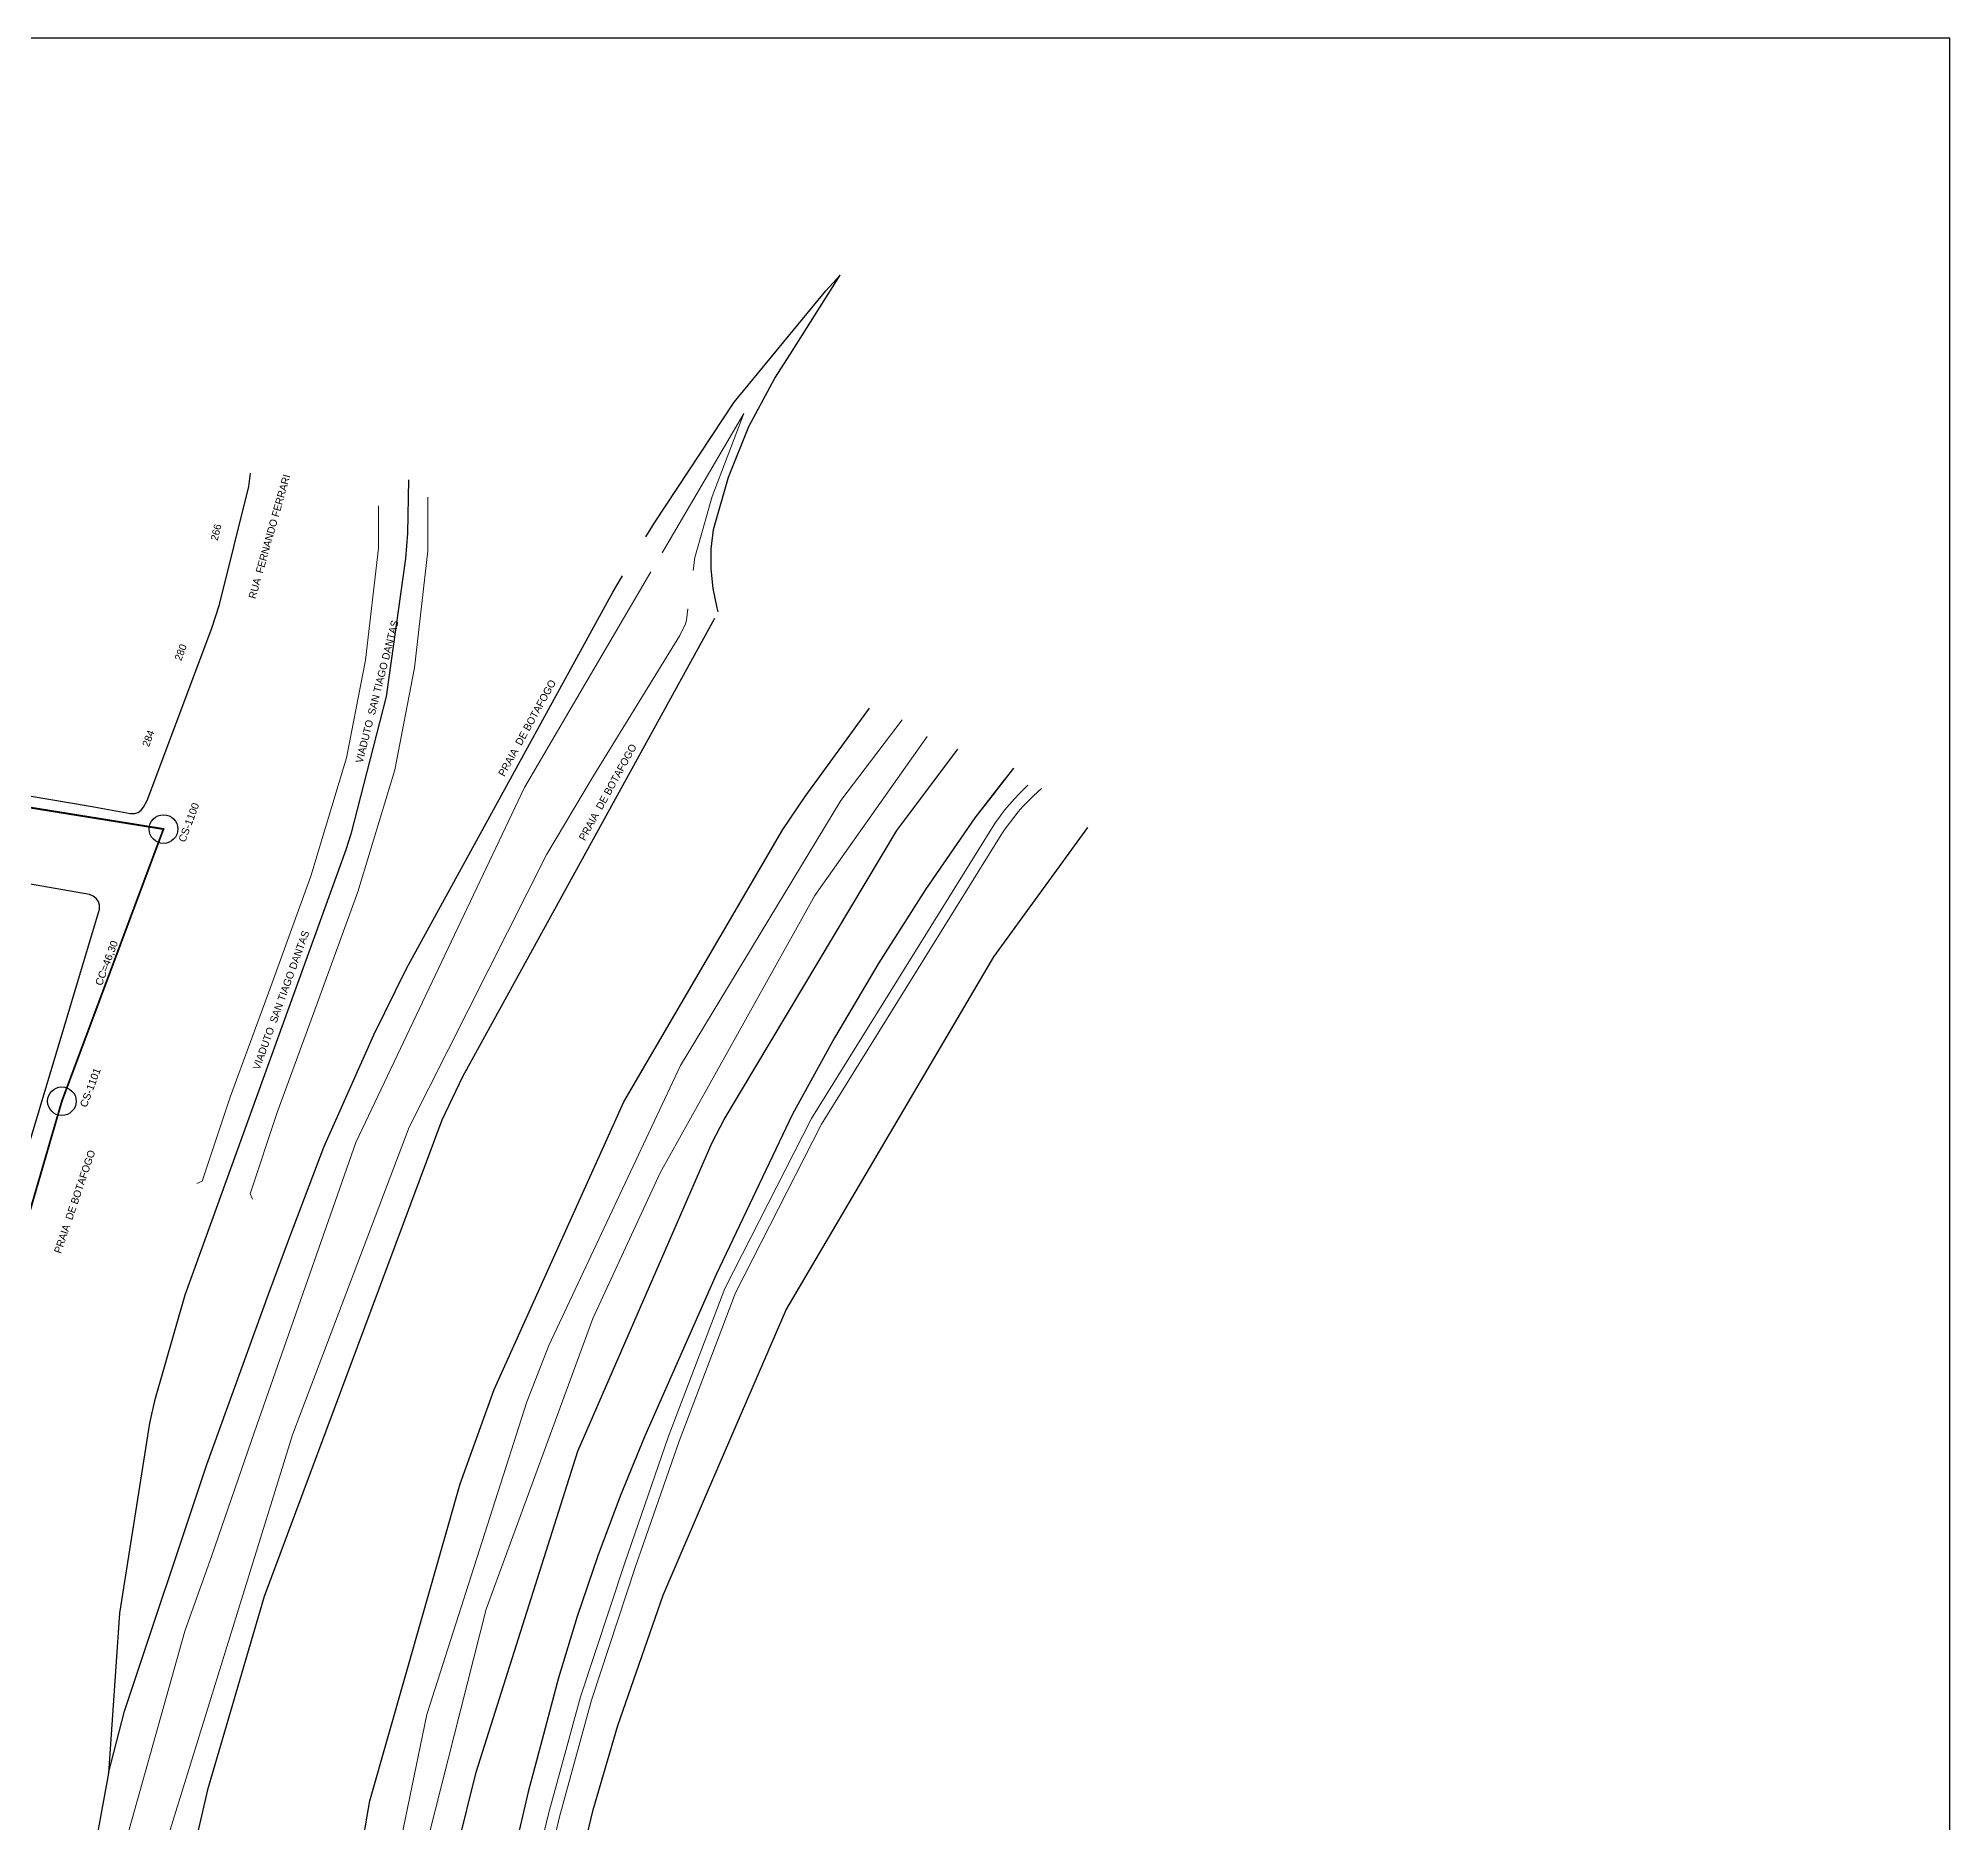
# Model space of a CAD drawing. Header units: inches. Extents: x 10034 to 13570, y 6729 to 9325.
# Drawn here: x 11463.1 to 11771.9, y 9036.5 to 9324.9 of the extents above; entities that cross this region are included whole.
import ezdxf

# ---------------------------------------------------------------- set-up
doc = ezdxf.new("R2010")
doc.units = ezdxf.units.IN
doc.header["$MEASUREMENT"] = 0
for name, color, linetype in [('ALINHAMENTO PREDIAL', 120, 'Continuous'), ('CAIXAS SUB.', 7, 'Continuous'), ('CANTEIRO', 98, 'Continuous'), ('METRAGEM', 7, 'Continuous'), ('NOME LOGRADOURO', 252, 'Continuous'), ('NUMERAÇÃO', 7, 'Continuous'), ('OBRA DE ARTE', 190, 'Continuous')]:
    doc.layers.add(name, color=color, linetype=linetype)
doc.styles.add('ARIAL', font='arial.ttf')

msp = doc.modelspace()

# ---------------------------------------------------------------- linework, layer by layer
msp.add_lwpolyline([(10933.35, 8730.9), (11771.91, 8730.9), (11771.91, 9324.9), (10933.35, 9324.9), (10933.35, 8730.9)])
at = {"color": 1, "const_width": 0.3}
msp.add_lwpolyline([(11423.12, 8811.01), (11420.27, 8863.91), (11419.25, 8948.11), (11419.96, 8968.41), (11424.41, 8988.67), (11446.88, 9084.23), (11466.91, 9153.13), (11483.33, 9197.11), (11360.62, 9216.87), (11345.7, 9211.04), (11296.53, 9220.09), (11166.44, 9241.14), (11116.84, 9250.24)], dxfattribs=at)
at = {"layer": 'ALINHAMENTO PREDIAL'}
for points in [[(11329.3, 9226.5), (11329.51, 9225.69), (11329.87, 9225.18), (11330.37, 9224.8), (11330.96, 9224.6), (11471.51, 9200.82), (11478, 9199.63), (11478.63, 9199.62), (11479.23, 9199.8), (11479.74, 9200.16), (11480.12, 9200.66), (11480.7, 9201.74), (11491.14, 9229.56), (11492.37, 9233.42), (11497.11, 9252.48), (11497.41, 9254.63)], [(11620.67, 9206.97), (11614.42, 9198.9), (11606.45, 9187.32), (11598.88, 9175.47), (11591.72, 9163.37), (11584.97, 9151.03), (11572.59, 9125.15), (11561.05, 9098.88), (11557.11, 9089.32), (11553.48, 9079.64), (11550.17, 9069.85), (11547.17, 9059.96), (11544.5, 9049.97), (11542.24, 9041.51), (11540.24, 9032.98)], [(11448.67, 9103.12), (11472.98, 9184.17), (11473, 9184.79), (11472.82, 9185.39), (11472.47, 9185.91), (11471.97, 9186.29), (11471.35, 9186.51), (11370.32, 9204.21)], [(11619.22, 9205.1), (11614.42, 9198.9), (11606.45, 9187.32), (11598.88, 9175.47), (11591.72, 9163.37), (11584.97, 9151.03), (11572.59, 9125.15), (11561.05, 9098.88), (11557.11, 9089.32), (11553.48, 9079.64), (11550.17, 9069.85), (11547.17, 9059.96), (11544.5, 9049.97), (11542.24, 9041.51), (11540.24, 9032.98)], [(11617.75, 9203.2), (11614.42, 9198.9), (11606.45, 9187.32), (11598.88, 9175.47), (11591.72, 9163.37), (11584.97, 9151.03), (11572.59, 9125.15), (11561.05, 9098.88), (11557.11, 9089.32), (11553.48, 9079.64), (11550.17, 9069.85), (11547.17, 9059.96), (11544.5, 9049.97), (11542.24, 9041.51), (11540.24, 9032.98)], [(11614.42, 9198.9), (11606.45, 9187.32), (11598.88, 9175.47), (11591.72, 9163.37), (11584.97, 9151.03), (11572.59, 9125.15), (11561.05, 9098.88), (11557.11, 9089.32), (11553.48, 9079.64), (11550.17, 9069.85), (11547.17, 9059.96), (11544.5, 9049.97), (11542.24, 9041.51), (11540.24, 9032.98)], [(11548.45, 9020.76), (11552.74, 9038.63), (11556.73, 9052.26), (11564.03, 9073.33), (11571.2, 9089.99), (11583.9, 9119.4), (11617.45, 9176.48), (11632.68, 9197.38)], [(11548.45, 9020.76), (11552.74, 9038.63), (11556.73, 9052.26), (11564.03, 9073.33), (11571.2, 9089.99), (11583.9, 9119.4), (11617.45, 9176.48)], [(11548.45, 9020.76), (11552.74, 9038.63), (11556.73, 9052.26), (11564.03, 9073.33), (11571.2, 9089.99), (11583.9, 9119.4), (11617.45, 9176.48)], [(11548.45, 9020.76), (11552.74, 9038.63), (11556.73, 9052.26), (11564.03, 9073.33), (11571.2, 9089.99), (11583.9, 9119.4), (11617.45, 9176.48)]]:
    msp.add_lwpolyline(points, dxfattribs=at)
at = {"layer": 'CAIXAS SUB.', "color": 5}
for centre in [(11483.33, 9197.11), (11466.91, 9153.13)]:
    msp.add_circle(centre, 2.31, dxfattribs=at)
at = {"layer": 'CANTEIRO', "lineweight": 20}
for points in [[(11568.9, 9238.9), (11569.19, 9240.98), (11571.97, 9250.82), (11577.09, 9264.26), (11563.88, 9241.76)], [(11562.06, 9238.66), (11541.63, 9203.83), (11514.41, 9146.48), (11498.02, 9099.68), (11491.13, 9079.73), (11486.8, 9067.49), (11473.5, 9020.07), (11465.22, 8971.52)], [(11467.97, 8769.82), (11465.42, 8817.56), (11464.59, 8836), (11464.27, 8873.27), (11466.46, 8926.41), (11469, 8967.74), (11479.43, 9019.39), (11504.18, 9099.24), (11505.54, 9102.75), (11523.04, 9148.94), (11545.28, 9193.06), (11552.78, 9205.71), (11566.72, 9228.39), (11567.64, 9230.27), (11567.82, 9230.88), (11568.06, 9232.67)], [(11602.64, 9214.78), (11592.74, 9201.73), (11566.84, 9158.92), (11545.56, 9113.64), (11542.02, 9104.53), (11525.89, 9054.03), (11515.14, 9002.12), (11511.62, 8963.73), (11511.28, 8903.35), (11512.94, 8884.75), (11515.11, 8858.94), (11517.31, 8843.55), (11522.6, 8820.89), (11527.82, 8801.21), (11536.45, 8777.88), (11547.47, 8755.58), (11559.12, 8736.58), (11562.56, 8730.9)], [(11566.12, 8730.9), (11556.38, 8746.18), (11554.05, 8750.01), (11542.01, 8772.9), (11532.43, 8796.93), (11525.77, 8820.22), (11519.02, 8855.18), (11514.87, 8918.62), (11515.87, 8967.45), (11521.96, 9015.91), (11523.2, 9022.56), (11535.45, 9071.05), (11552.7, 9118), (11563.56, 9141.58), (11588.56, 9186.36), (11606.68, 9212.08)]]:
    msp.add_lwpolyline(points, dxfattribs=at)
at = {"layer": 'NOME LOGRADOURO'}
for points in [[(11561.26, 9244.31), (11562.65, 9246.61), (11575.51, 9266.08), (11590.33, 9284.1), (11592.65, 9286.6)], [(11572.94, 9232.19), (11572.76, 9232.87), (11572.11, 9235.99), (11571.79, 9239.16), (11571.81, 9242.34), (11572.16, 9245.51), (11574.6, 9253.99), (11577.91, 9262.16), (11582.07, 9269.95), (11584.61, 9273.91), (11592.65, 9286.6)], [(11522.9, 9253.52), (11522.76, 9244.94), (11522.43, 9240.82), (11519.28, 9218.55), (11513.62, 9196.3), (11512.81, 9193.75)], [(11474.42, 9044.56), (11477.04, 9054.56), (11490.31, 9094.41), (11500.32, 9121.94), (11503.76, 9131.21), (11509.23, 9145.7), (11517.3, 9163.87), (11522.61, 9174.6), (11555.93, 9235.41), (11557.49, 9238.02)], [(11572.36, 9231.15), (11531.64, 9157.08), (11528.29, 9150.07), (11499.57, 9073.12), (11490.44, 9041.83), (11477.17, 8984.38), (11474.16, 8965.47), (11469.05, 8885.41), (11469.2, 8859.4), (11470.89, 8810.18), (11471.43, 8794.45)], [(11526.82, 8783.52), (11524.38, 8789.63), (11518.15, 8811.66), (11510.23, 8850.53), (11505.6, 8895.43), (11505.9, 8965.31), (11507.54, 8987.62), (11516.67, 9040.07), (11531.24, 9091.28), (11536.74, 9106.57), (11557.7, 9153.02), (11583.4, 9197.03), (11586.97, 9202.39), (11597.38, 9216.64)], [(11573.81, 8730.9), (11552.34, 8765.29), (11542.06, 8788.11), (11533.17, 8814.6), (11527.1, 8841.87), (11520.15, 8927.24), (11520.12, 8935.14), (11522.95, 8984.22), (11530.89, 9032.74), (11533.85, 9044.73), (11550.26, 9096.6), (11571.99, 9146.46), (11573.93, 9150.18), (11601.81, 9196.85), (11611.68, 9210.03)], [(11512.81, 9193.75), (11486.76, 9121.8), (11481.85, 9104.7), (11481.07, 9101.11), (11476.24, 9070.41), (11474.42, 9044.56)], [(11474.42, 9044.56), (11463.14, 8982.8)]]:
    msp.add_lwpolyline(points, dxfattribs=at)
at = {"layer": 'OBRA DE ARTE', "lineweight": 20}
for points in [[(11518.06, 9249.35), (11518.06, 9242.52), (11515.95, 9224.39), (11512.9, 9208.61), (11507.13, 9189.48), (11500.65, 9171.68), (11494.17, 9153.95), (11489.56, 9140.2), (11488.69, 9139.82)], [(11526.06, 9250.74), (11526.06, 9242.06), (11523.86, 9223.17), (11520.68, 9206.69), (11514.72, 9186.95), (11508.16, 9168.94), (11501.72, 9151.3), (11497.31, 9138.16), (11497.7, 9137.31)], [(11622.96, 9204.18), (11622.49, 9203.73), (11621.63, 9202.88), (11620.79, 9201.99), (11619.99, 9201.08), (11619.22, 9200.14), (11618.48, 9199.17), (11617.77, 9198.18), (11617.1, 9197.17), (11588, 9150.36), (11574.03, 9122.89), (11564.88, 9098.84), (11557.84, 9078.53), (11550.69, 9056.86), (11545.52, 9037.95), (11542, 9023.18)], [(11625.16, 9203.64), (11624.63, 9203.18), (11623.78, 9202.39), (11622.96, 9201.58), (11622.18, 9200.75), (11621.41, 9199.88), (11620.68, 9198.99), (11619.98, 9198.08), (11619.31, 9197.14), (11618.68, 9196.18), (11589.63, 9149.44), (11575.73, 9122.14), (11566.63, 9098.2), (11559.61, 9077.94), (11552.48, 9056.32), (11547.32, 9037.48), (11543.84, 9022.86)]]:
    msp.add_lwpolyline(points, dxfattribs=at)

# ---------------------------------------------------------------- texts
at = {"layer": 'CAIXAS SUB.', "color": 5, "style": 'ARIAL'}
for s, p in [('CS-1100', (11486.82, 9194.87)), ('CS-1101', (11470.91, 9152.03))]:
    msp.add_text(s, height=1.2, rotation=69.5208, dxfattribs=at).set_placement(p)
at = {"layer": 'METRAGEM', "color": 3, "style": 'ARIAL'}
msp.add_text('CC=46,30', height=1.2, rotation=69.5208, dxfattribs=at).set_placement((11473.36, 9171.69))
at = {"layer": 'NOME LOGRADOURO'}
for s, rotation, p in [('RUA  FERNANDO FERRARI', 74.2483, (11498.19, 9234.22)), ('VIADUTO  SAN TIAGO DANTAS', 75.7277, (11515.48, 9207.67)), ('PRAIA  DE BOTAFOGO', 61.2801, (11538.39, 9205.49)), ('PRAIA  DE BOTAFOGO', 61.1954, (11551.41, 9195.12)), ('VIADUTO  SAN TIAGO DANTAS', 70.0968, (11498.84, 9158.12)), ('PRAIA  DE BOTAFOGO', 71.328, (11466.75, 9128.43))]:
    msp.add_text(s, height=1.2, rotation=rotation, dxfattribs=at).set_placement(p)
at = {"layer": 'NUMERAÇÃO'}
for s, rotation, p in [('266', 76.0731, (11492.07, 9243.62)), ('280', 69.4656, (11486.19, 9224.2)), ('284', 69.4656, (11480.97, 9210.29))]:
    msp.add_text(s, height=1.2, rotation=rotation, dxfattribs=at).set_placement(p)

doc.saveas('drawing.dxf')
